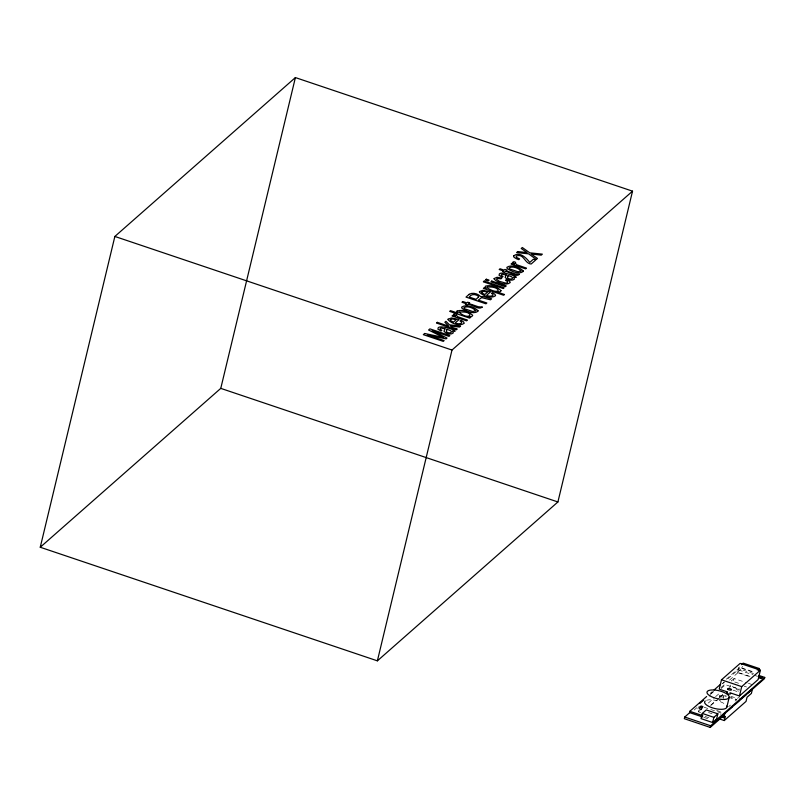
<?xml version="1.0" encoding="UTF-8"?>
<svg xmlns="http://www.w3.org/2000/svg" width="805" height="805" viewBox="0 0 805 805"><rect width="100%" height="100%" fill="white"/><g stroke="black" fill="none" stroke-linecap="round" stroke-linejoin="round"><path stroke-width="0.6" stroke-dasharray="4.03 3.02" d="M697.915 708.953L698.448 706.72M700.722 712.616L698.368 711.821L699.112 708.712M719.197 697.714L719.67 695.741M719.781 697.603L722.628 694.685L726.18 695.882M723.202 698.649L723.675 696.677M720.364 714.387L720.495 713.864M729.491 688.959L730.598 684.341M733.556 680.819L734.12 678.514L747.171 682.912M749.988 676.421L737.571 672.245L738.839 666.953L754.647 672.276M729.511 680.104L737.913 672.708L739.312 666.882M737.571 672.245L741.928 668.412L742.431 666.298M710.382 693.226L712.254 691.576M726.271 679.249L738.416 668.553L755.513 674.318M710.08 694.463L713.824 691.183M722.236 683.777L724.098 682.137M727.841 678.846L738.115 669.8L752.997 674.811M710.926 693.98L713.683 691.555M722.87 683.475L724.701 681.855M694.172 710.04L696.858 707.676M721.109 687.5L725.778 683.395M721.119 688.527L725.476 684.703L739.604 689.462M734.12 678.514L731.433 680.869L740.922 684.069M698.368 711.821L700.179 710.231M708.34 703.047L714.689 697.462M715.595 696.667L720.123 692.672M710.815 705.079L716.269 700.28M719.901 697.08L722.628 694.685M710.694 705.593L718.865 698.398M728.666 706.669L730.487 705.069M735.025 701.075L736.847 699.475L730.92 697.472M741.928 668.412L754.345 672.598M754.144 675.204L757.586 676.361M737.913 672.708L749.817 676.723M748.358 683.314L751.92 684.512M744.212 686.192L746.567 686.987M732.178 686.605L739.292 689M739.835 690.066L736.766 689.03L735.539 690.116L738.608 691.153M733.053 690.157L738.98 692.159M737.903 697.553L741.063 698.619M730.729 696.245L737.793 698.629M722.498 695.198L727.247 696.798M728.424 697.2L736.726 699.988M716.651 710.453L722.538 712.435M704.043 707.213L721.703 713.17M708.511 712.526L712.043 713.713M705.1 716.46L710.896 718.412M703.872 717.396L709.758 719.378M720.586 700.873A2.053 0.735 13.5 0 1 719.207 700.33M706.478 700.3A11.411 4.075 13.5 0 1 725.728 704.808M720.153 696.385A2.053 0.735 13.5 0 0 723.564 696.848A2.053 0.735 13.5 0 0 721.29 695.389A2.053 0.735 13.5 0 0 720.153 696.385"/><path stroke-width="1.21" d="M40.25 547.249L114.863 236.449L295.395 77.572L632.529 191.167L557.905 501.968L377.384 660.845L40.25 547.249L220.771 388.372L295.395 77.572M377.384 660.845L451.997 350.044L632.529 191.167M689.734 712.636L684.733 717.034L684.331 718.694L710.252 727.428L723.665 715.615L724.269 714.035M706.639 696.516L689.825 711.318L689.523 712.566L702.695 716.993M700.018 706.86L699.525 708.933L701.205 709.507L702.725 706.538L701.034 705.965L700.018 706.86L701.708 707.434L702.725 706.538M701.205 709.507L701.708 707.434M702.282 713.441L701.034 718.624L712.626 722.528L716.611 719.016L717.859 713.834L706.277 709.93L702.282 713.441L713.874 717.346L717.859 713.834M729.954 692.753L739.463 695.963L758.139 679.521L760.383 670.193L740.157 663.38L721.481 679.812L719.237 689.15L727.569 691.948M710.252 727.428L710.644 725.768L724.067 713.965M712.626 722.528L713.874 717.346M715.645 721.361L716.158 720.193L764.75 677.428L758.954 675.476M721.471 716.893L723.826 717.688L724.892 713.23M726.835 707.152L729.199 697.301M719.569 718.966L724.279 720.556L725.275 716.41L723.826 717.688M739.463 695.963L741.707 686.625L760.383 670.193M758.491 670.565L758.994 668.452L743.196 663.129L741.455 664.658M764.75 677.428L764.448 678.675L715.856 721.431M714.115 689.935L720.656 684.18M699.807 703.51L703.54 700.219M757.253 669.981L758.994 668.452M728.575 709.99L732.248 706.76M735.005 704.335L739.594 700.29M741.435 698.67L746.024 694.635M747.865 693.014L752.454 688.969L751.387 693.427L747.03 697.261L746.034 701.407L724.279 720.556M114.863 236.449L451.997 350.044M220.771 388.372L557.905 501.968M721.481 679.812L741.707 686.625M689.825 711.318L702.765 715.675M715.524 719.982L716.158 720.193M684.733 717.034L710.644 725.768M758.713 678.152A1.831 0.654 13.5 0 1 761.48 678.223M730.558 693.487A2.053 0.735 13.5 0 1 727.941 693.799A2.053 0.735 13.5 0 1 727.277 692.381M726.653 706.035A11.411 4.075 13.5 0 1 714.941 708.551A11.411 4.075 13.5 0 1 705.19 701.004M513.58 255.96L514.023 257.288L516.538 258.808L518.752 259.663L519.607 258.908L516.347 257.328L516.277 256.091C523.844 252.921 524.478 263.567 531.129 264.03L535.728 259.995L533.413 259.21L529.76 262.43C526.299 257.892 519.758 251.14 513.58 255.96M445.014 328.822L443.988 331.177C445.769 333.723 450.961 335.242 453.346 332.868L452.35 331.016C462.644 332.837 441.623 324.365 438.202 327.695L437.92 329.225L441.06 331.016L441.844 330.322L439.943 328.983L440.899 328.007L445.014 328.822M506.184 274.988L505.158 277.343C506.939 279.888 512.131 281.408 514.506 279.033L513.52 277.192C523.813 279.013 502.793 270.54 499.372 273.861L499.09 275.391L502.229 277.182L503.014 276.487L501.113 275.159L502.058 274.173L506.184 274.988M494.149 278.54L494.119 279.053C497.621 282.696 505.993 286.157 510.209 282.555L510.129 282.112A5.404 1.932 13.5 0 0 508.569 280.673L506.315 279.617L505.5 280.331L507.623 281.559L507.311 282.857A3.25 1.157 13.5 0 1 505.228 282.978L499.291 281.297L496.444 279.194L497.399 278.439L500.992 278.812L501.807 278.097L497.057 277.272L494.149 278.54M448.093 319.193L448.053 319.726C451.585 323.55 459.655 326.659 464.183 323.318L463.66 321.99L461.678 320.642L460.903 320.289L460.068 321.024C465.139 323.54 457.2 324.777 455.368 322.805L459.041 319.585L451.494 317.935L448.093 319.193M479.478 291.571L479.428 292.104C482.96 295.928 491.03 299.037 495.558 295.707L495.045 294.378L493.052 293.02L492.278 292.678L491.453 293.402C496.514 295.928 488.575 297.166 486.753 295.194L490.426 291.963L482.869 290.313L479.478 291.571M450.337 319.736L450.78 320.732L453.457 322.131L456.234 319.686L452.491 318.961L450.337 319.736M481.722 292.114L482.165 293.111L484.831 294.519L487.619 292.074L483.865 291.34L481.722 292.114M458.961 312.149C470.362 322.262 476.308 310.398 458.961 312.149M478.009 310.73L477.939 311.314C473.501 314.594 466.85 311.173 462.583 308.798A6.5 2.314 13.5 0 1 461.758 307.047C466.528 303.928 474.306 307.007 478.009 310.73M523.22 270.943L523.149 271.526C518.712 274.807 512.061 271.386 507.794 269.011A6.5 2.314 13.5 0 1 506.969 267.26C511.739 264.141 519.507 267.21 523.22 270.943M456.234 315.087L457.693 316.717L467.423 320.098L466.588 320.843L452.048 315.942L452.843 315.238L455.358 316.083L453.678 314.433C453.768 312.833 457.884 314.252 456.234 315.087M515.27 263.124L516.73 264.754L526.47 268.135L525.625 268.88L511.084 263.98L511.889 263.275L514.395 264.121L512.715 262.47C512.815 260.87 516.921 262.289 515.27 263.124M501.012 290.746L499.955 291.843L497.088 292.014L504.514 294.509L503.668 295.254L483.403 288.421L484.228 287.707L486.15 288.351L485.174 287.355L485.355 286.198C490.476 284.618 497.621 286.761 501.012 290.746M482.205 307.087C478.432 310.579 472.173 304.049 468.017 304.31L467.343 304.914L465.35 304.24L466.025 303.646L461.969 302.278L462.815 301.523L466.87 302.891L467.675 302.187L469.667 302.861L468.872 303.566L478.361 306.765L482.205 307.087M519.436 274.324C515.663 277.816 509.404 271.285 505.248 271.547L504.574 272.14L502.572 271.476L503.256 270.872L499.191 269.504L500.046 268.759L504.101 270.128L504.906 269.423L506.898 270.098L506.103 270.802L515.582 274.002L519.436 274.324M446.916 329.728C444.622 332.234 449.311 333.572 451.092 332.546L451.353 331.59L450.569 330.684L446.835 329.215L446.916 329.728M508.086 275.894C505.792 278.399 510.471 279.748 512.252 278.711L512.513 277.755L511.739 276.85L508.005 275.38L508.086 275.894M487.307 287.093L487.206 287.949C501.787 296.643 501.616 285.775 487.307 287.093M478.603 296.884L476.057 299.349L469.245 297.055C471.277 293.553 475.815 294.107 478.482 296.29L478.603 296.884M457.079 311.052L456.787 311.968L457.733 313.085L450.498 310.65L449.673 311.374L469.687 318.116L470.462 317.432L468.601 316.808L471.66 316.697L472.716 315.308C468.902 311.676 462.221 309.251 457.079 311.052M475.755 310.72L472.827 311.555L464.827 308.858A3.602 1.288 13.5 0 1 463.982 307.641C467.373 305.518 473.471 307.973 475.755 310.72M520.966 270.923L518.028 271.758L510.038 269.071A3.602 1.288 13.5 0 1 509.193 267.854C512.584 265.731 518.682 268.186 520.966 270.923M424.648 333.481L423.309 334.659L443.253 341.37L444.139 340.596L427.294 334.95L446.091 338.875L447.006 338.07L432.144 330.674L448.949 336.359L449.834 335.584L429.89 328.863L428.572 330.03L443.475 337.426L424.648 333.481M437.306 322.342L436.501 323.057L456.435 329.768L457.25 329.054L451.786 327.222L450.619 325.965L459.514 327.061L460.591 326.116L449.472 324.838L445.94 321.316L444.863 322.262L448.888 326.246L437.306 322.342M469.174 294.298L465.994 297.095L485.938 303.807L486.864 302.992L478.311 300.114L481.632 297.639L490.497 299.802L491.634 298.796L483.634 296.663L480.605 296.572C478.029 293.654 472.666 292.165 469.174 294.298M484.187 281.076L483.352 281.82L503.286 288.542L504.131 287.798L484.187 281.076M486.3 279.214L485.455 279.969L488.222 280.905L489.078 280.15L486.3 279.214M517.726 251.563L516.569 252.589L528.583 253.837L536.351 259.441L537.468 258.455L531.169 254.018L541.222 255.155L542.379 254.139L529.74 252.82L522.324 247.517L521.217 248.493L527.104 252.589L517.726 251.563M491.775 281.056L490.919 281.81L505.389 286.691L506.244 285.936L491.775 281.056M759.437 677.488A1.831 0.654 13.5 0 0 762.466 677.89A1.831 0.654 13.5 0 0 760.443 676.603A1.831 0.654 13.5 0 0 759.437 677.488M728.022 689.462A2.053 0.735 13.5 0 0 731.433 689.925A2.053 0.735 13.5 0 0 729.159 688.466A2.053 0.735 13.5 0 0 728.022 689.462M709.678 695.691A11.411 4.075 13.5 0 0 728.616 698.247A11.411 4.075 13.5 0 0 715.957 690.167A11.411 4.075 13.5 0 0 709.678 695.691"/></g></svg>
